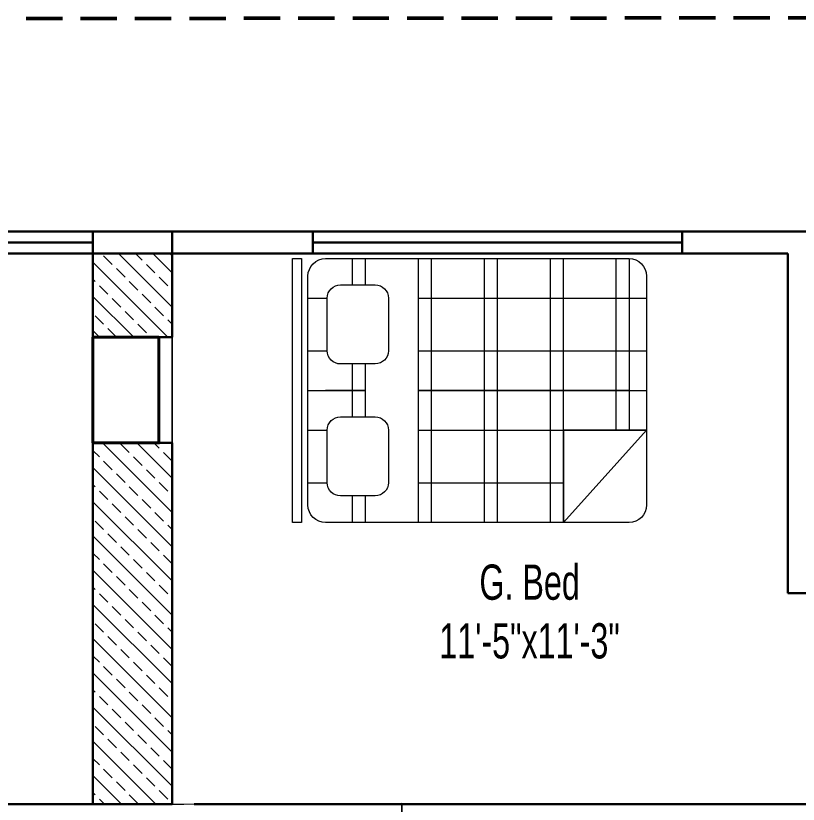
# Model space of a CAD drawing. Header units: inches. Extents: x 64086 to 138972, y -13497 to 16809.
# Drawn here: x 98979.1 to 99157, y -11557.2 to -11378 of the extents above; entities that cross this region are included whole.
import ezdxf

# ---------------------------------------------------------------- set-up
doc = ezdxf.new("R2010")
doc.units = ezdxf.units.IN
doc.header["$LTSCALE"] = 0.5
doc.header["$MEASUREMENT"] = 0
doc.linetypes.add('DASHED', pattern=[0.75, 0.5, -0.25])
doc.layers.get('0').update_dxf_attribs({"lineweight": 13})
for name, color, linetype, lineweight in [('BEAM 2', 87, 'Continuous', 15), ('Boundary', 6, 'DASHED', 50), ('Center Line', 252, 'Continuous', 5), ('Column', 1, 'Continuous', 40), ('DOOR', 30, 'Continuous', 20), ('e-tv+tel', 5, 'Continuous', 25), ('fur', 42, 'Continuous', 15), ('P-BASIN1', 6, 'Continuous', 15), ('P.cap', 4, 'Continuous', 20), ('Text-2', 7, 'Continuous', 18), ('TEXT-IN', 7, 'Continuous', 15), ('WALL', 7, 'Continuous', 30)]:
    doc.layers.add(name, color=color, linetype=linetype, lineweight=lineweight)
doc.layers.add('FURNITURE', color=157, linetype='Continuous')
doc.styles.add('STYLE1', font='ARIALN.TTF', dxfattribs={"width": 0.8})
pattern_1 = [(315, (24231.406, 30849.556), (3.8890873, 3.8890873), []), (315, (24231.406, 30845.667), (3.8890873, 3.8890873), [2.75, -1.375])]

# ---------------------------------------------------------------- blocks, each defined once
blk = doc.blocks.new('lilklkl')
at = {"color": 23}
for p, q in [((19201.27, -4998.29), (19141.27, -4998.29)), ((19141.27, -4998.29), (19141.27, -5000.29)), ((19201.27, -5000.29), (19201.27, -4998.29)), ((19141.27, -5000.29), (19201.27, -5000.29)), ((19167.27, -5001.79), (19145.27, -5001.79)), ((19197.27, -5001.79), (19162.27, -5001.79)), ((19171.27, -5001.79), (19171.27, -5014.9)), ((19141.27, -5005.79), (19141.27, -5074.79)), ((19171.27, -5014.9), (19171.27, -5005.79)), ((19201.27, -5074.79), (19201.27, -5005.79)), ((19171.27, -5074.79), (19171.27, -5026.9)), ((19171.27, -5026.9), (19171.27, -5078.79)), ((19145.27, -5078.79), (19175.27, -5078.79)), ((19175.27, -5078.79), (19197.27, -5078.79))]:
    blk.add_line(p, q, dxfattribs=at)
at = {"color": 33}
for p, q in [((19150.27, -5001.79), (19150.27, -5006.19)), ((19162.27, -5001.79), (19162.27, -5006.19)), ((19180.27, -5001.79), (19180.27, -5006.19)), ((19192.27, -5001.79), (19192.27, -5006.19)), ((19147.23, -5011.9), (19141.27, -5011.9)), ((19171.27, -5011.9), (19165.21, -5011.9)), ((19177.23, -5011.9), (19171.27, -5011.9)), ((19201.27, -5011.9), (19195.21, -5011.9)), ((19147.24, -5014.9), (19141.27, -5014.9)), ((19171.27, -5014.9), (19165.2, -5014.9)), ((19177.24, -5014.9), (19171.27, -5014.9)), ((19201.27, -5014.9), (19195.2, -5014.9)), ((19171.27, -5026.9), (19141.27, -5026.9)), ((19150.27, -5026.9), (19150.27, -5078.79)), ((19162.27, -5026.9), (19162.27, -5078.79)), ((19201.27, -5026.9), (19171.27, -5026.9)), ((19180.27, -5026.9), (19180.27, -5078.79)), ((19192.27, -5026.9), (19192.27, -5059.9)), ((19171.27, -5029.9), (19141.27, -5029.9)), ((19201.27, -5029.9), (19171.27, -5029.9)), ((19171.27, -5041.9), (19141.27, -5041.9)), ((19201.27, -5041.9), (19171.27, -5041.9)), ((19171.27, -5044.9), (19141.27, -5044.9)), ((19201.27, -5044.9), (19171.27, -5044.9)), ((19171.27, -5056.9), (19141.27, -5056.9)), ((19201.27, -5056.9), (19171.27, -5056.9)), ((19171.27, -5059.9), (19141.27, -5059.9)), ((19201.27, -5059.9), (19171.27, -5059.9)), ((19171.27, -5071.9), (19141.27, -5071.9)), ((19180.27, -5071.9), (19171.27, -5071.9)), ((19171.27, -5074.9), (19141.27, -5074.9)), ((19180.27, -5074.9), (19171.27, -5074.9))]:
    blk.add_line(p, q, dxfattribs=at)
at = {"color": 40}
for p, q in [((19162.21, -5006.19), (19150.23, -5006.19)), ((19192.21, -5006.19), (19180.23, -5006.19)), ((19147.23, -5009.2), (19147.24, -5017.1)), ((19165.2, -5017.09), (19165.21, -5009.2)), ((19177.23, -5009.2), (19177.24, -5017.1)), ((19195.2, -5017.09), (19195.21, -5009.2)), ((19150.24, -5020.09), (19162.2, -5020.09)), ((19180.24, -5020.09), (19192.2, -5020.09))]:
    blk.add_line(p, q, dxfattribs=at)
at = {"color": 23}
for centre, start, end in [((19145.27, -5005.79), 90, 180), ((19197.27, -5005.79), 0, 90), ((19145.27, -5074.79), 180, 270), ((19197.27, -5074.79), 270, 0)]:
    blk.add_arc(centre, 4, start, end, dxfattribs=at)
at = {"color": 40}
for centre, start, end in [((19150.23, -5009.19), 90, 180.1414), ((19162.21, -5009.19), 359.8975, 90), ((19180.23, -5009.19), 90, 180.1414), ((19192.21, -5009.19), 359.8975, 90), ((19150.24, -5017.09), 180.1414, 270), ((19162.2, -5017.09), 270, 359.8975), ((19180.24, -5017.09), 180.1414, 270), ((19192.2, -5017.09), 270, 359.8975)]:
    blk.add_arc(centre, 3, start, end, dxfattribs=at)
at = {"layer": 'DOOR'}
for p, q in [((19201.27, -5059.9), (19180.27, -5078.79)), ((19180.27, -5078.79), (19180.27, -5059.9)), ((19180.27, -5059.9), (19201.27, -5059.9))]:
    blk.add_line(p, q, dxfattribs=at)
blk = doc.blocks.new('A$C32C23EB6')
at = {"layer": 'fur'}
blk.add_blockref('lilklkl', (-19141.27, 5078.79), dxfattribs=at)

msp = doc.modelspace()

# ---------------------------------------------------------------- hatches: boundary and pattern name
at = {"layer": 'Center Line', "linetype": 'ByBlock', "ltscale": 3}
h = msp.add_hatch(dxfattribs=at)
h.set_pattern_fill('ANSI33', color=256, scale=22, angle=270, style=0)
h.set_pattern_definition(pattern_1)
h.paths.add_polyline_path([(99014.67, -11432.1), (98996.67, -11432.1), (98996.67, -11451.12), (99011.67, -11451.12), (99014.67, -11451.12)])
h = msp.add_hatch(dxfattribs=at)
h.set_pattern_fill('ANSI33', color=256, scale=22, angle=270, style=0)
h.set_pattern_definition(pattern_1)
h.paths.add_polyline_path([(98996.67, -11557.25), (99014.67, -11557.25), (99014.67, -11475.12), (99011.67, -11475.12), (98996.67, -11475.12)])

# ---------------------------------------------------------------- linework, layer by layer
at = {"layer": 'BEAM 2', "linetype": 'DASHED', "ltscale": 9}
for p, q in [((99564.68, -11427.09), (98498.68, -11427.09)), ((98544.68, -11427.09), (99564.68, -11427.09))]:
    msp.add_line(p, q, dxfattribs=at)
at = {"layer": 'Boundary', "color": 1, "ltscale": 33}
msp.add_lwpolyline([(99674.11, -11378.04), (99817.7, -11983.02), (98473.7, -11983.12), (98474.11, -11379.12), (99674.11, -11378.04)], dxfattribs=at)
at = {"layer": 'Column'}
msp.add_lwpolyline([(99011.67, -11451.12), (98996.67, -11451.12), (98996.67, -11475.12), (99011.67, -11475.12)], close=True, dxfattribs=at)
msp.add_lwpolyline([(99011.67, -11451.12), (98996.67, -11451.12), (98996.67, -11475.12), (99011.67, -11475.12)], close=True, dxfattribs=at)
at = {"layer": 'e-tv+tel', "lineweight": 30}
for p, q in [((99046.67, -11427.1), (99130.67, -11427.1)), ((98912.67, -11429.6), (98996.67, -11429.6)), ((99046.67, -11429.6), (99130.67, -11429.6)), ((99046.67, -11432.1), (99130.67, -11432.1))]:
    msp.add_line(p, q, dxfattribs=at)
msp.add_lwpolyline([(98912.67, -11432.1), (98996.67, -11432.1), (98996.67, -11427.1), (98912.67, -11427.1)], close=True, dxfattribs=at)
at = {"layer": 'P-BASIN1', "lineweight": 40}
msp.add_lwpolyline([(99011.67, -11451.12), (98996.67, -11451.12), (98996.67, -11475.12), (99011.67, -11475.12)], close=True, dxfattribs=at)
at = {"layer": 'P.cap', "ltscale": 15}
msp.add_lwpolyline([(98498.68, -11427.09), (99564.68, -11427.09), (99564.68, -11451.12), (99600.68, -11451.12), (99600.68, -11545.3), (99564.68, -11545.3), (99564.68, -11573.25), (99600.62, -11573.25), (99600.68, -11679.75), (99627.68, -11679.75), (99627.68, -11686.93), (99663.68, -11686.93), (99663.68, -11776.05), (99668.89, -11776.04), (99668.68, -11865.12), (99685.68, -11865.12), (99685.68, -11959.12), (99116.67, -11959.12), (99116.67, -11972.12), (99006.67, -11972.12), (99006.67, -11959.12), (98498.68, -11959.12), (98498.68, -11427.09)], dxfattribs=at)
at = {"layer": 'TEXT-IN', "ltscale": 15}
for points in [[(98498.68, -11427.09), (99014.66, -11427), (99014.68, -11557.29), (99017.34, -11557.25), (99066.89, -11557.07), (99066.85, -11702.53), (99018.64, -11702.93), (99009.63, -11702.93), (99009.63, -11684.34), (98738.07, -11684.34), (98738.07, -11684.34), (98590.27, -11684.34), (98590.27, -11677.52), (98498.68, -11677.93), (98498.68, -11427.09)], [(99023.16, -11427.1), (99564.68, -11427.09), (99564.68, -11451.12), (99600.68, -11451.12), (99600.68, -11545.3), (99564.68, -11545.27), (99564.68, -11572.24), (99564.68, -11573.25), (99600.62, -11573.25), (99600.68, -11679.75), (99627.68, -11679.75), (99627.68, -11682.28), (99394.42, -11682.28), (99394.42, -11667.49), (99196.19, -11667.49), (99196.19, -11703.25), (99066.85, -11702.53), (99066.89, -11557.07), (99014.68, -11557.29), (99014.66, -11427)]]:
    msp.add_lwpolyline(points, dxfattribs=at)
at = {"layer": 'WALL', "color": 0, "ltscale": 3}
for p, q in [((98996.67, -11427.1), (99055.67, -11427.1)), ((99014.67, -11451.12), (99014.67, -11427.09)), ((99046.67, -11432.1), (99046.67, -11427.1)), ((99130.67, -11427.1), (99193.67, -11427.1)), ((99154.67, -11427.09), (99154.67, -11427.1)), ((98996.67, -11432.1), (99014.67, -11432.1)), ((98996.67, -11432.1), (98996.67, -11451.12)), ((99014.67, -11432.1), (99055.67, -11432.1)), ((99130.67, -11432.1), (99154.67, -11432.1)), ((99154.67, -11432.1), (99154.67, -11509.25)), ((98996.67, -11475.12), (98996.67, -11557.25)), ((99014.67, -11557.25), (99014.67, -11475.12)), ((99154.67, -11509.25), (99181.67, -11509.25)), ((98866.67, -11557.25), (99014.67, -11557.25)), ((99019.67, -11557.25), (99216.67, -11557.25))]:
    msp.add_line(p, q, dxfattribs=at)
at = {"layer": 'WALL'}
for p, q in [((98996.67, -11432.1), (98996.67, -11427.1)), ((99130.67, -11432.1), (99130.67, -11427.1)), ((99011.67, -11451.12), (99014.67, -11451.12)), ((99011.67, -11475.12), (99014.67, -11475.12))]:
    msp.add_line(p, q, dxfattribs=at)

# ---------------------------------------------------------------- block references
at = {"layer": 'FURNITURE', "xscale": -1, "rotation": 90}
msp.add_blockref('A$C32C23EB6', (99122.57, -11433.23), dxfattribs=at)

# ---------------------------------------------------------------- texts
at = {"layer": 'Text-2', "insert": (99095.96, -11524.22), "char_height": 8, "width": 52.7533, "attachment_point": 8, "style": 'STYLE1'}
msp.add_mtext('G. Bed \\P11\'-5"x11\'-3"', dxfattribs=at)

doc.saveas('drawing.dxf')
